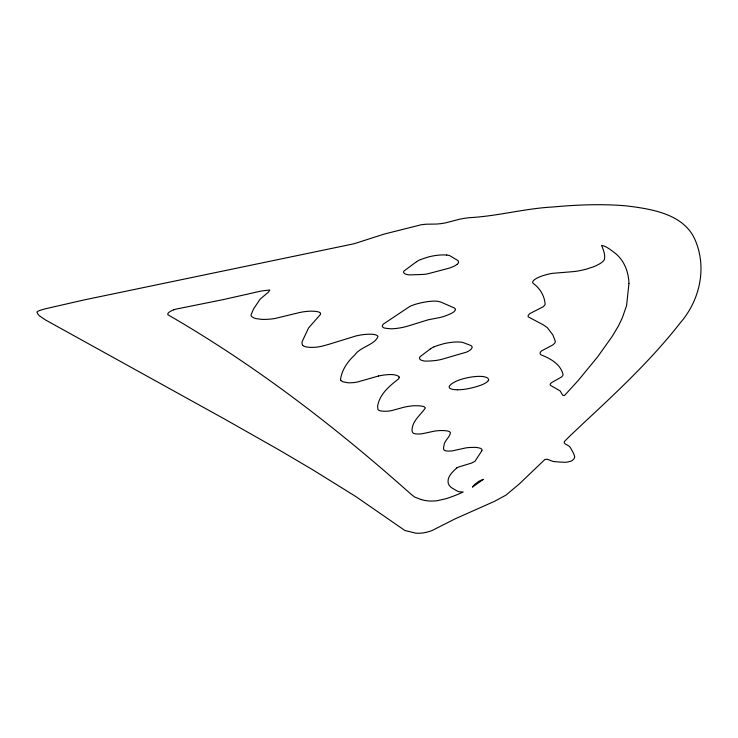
<?xml version="1.0" encoding="UTF-8"?>
<svg xmlns="http://www.w3.org/2000/svg" width="738" height="738" viewBox="0 0 738 738"><rect width="100%" height="100%" fill="white"/><g stroke="black" fill="none" stroke-linecap="round" stroke-linejoin="round"><path stroke-width="1.11" d="M481.849 450.77L475.051 461.213A22.325 6.005 -11.4 0 1 473.639 461.997L473.141 462.265A23.33 6.273 -11.4 0 1 471.351 463.132L459.35 466.776A5 1.347 -11.4 0 0 456.868 467.855M488.288 380.679L487.329 381.712A33.468 9.004 -11.4 0 1 485.669 382.893L483.741 383.972A27.168 7.306 -11.4 0 1 481.194 385.088L476.388 386.675A61.189 16.457 -11.4 0 1 472.32 387.764L467.348 388.852A28.791 7.74 -11.4 0 1 463.759 389.387L460.171 389.71A34.492 9.28 -11.4 0 1 457.385 389.784M456.942 467.855C452.597 471.73 446.767 476.923 448.28 483.408A158.19 42.546 -11.4 0 0 449.174 485.263L451.167 487.486L456.923 490.899A46.531 12.509 -11.4 0 0 459.617 491.831L463.16 491.969L459.931 493.491A138.163 37.158 -11.4 0 1 455.65 495.281L449.562 497.55A66.983 18.016 -11.4 0 1 445.567 498.823L436.961 500.761A20.599 5.535 -11.4 0 1 434.082 501.019L431.278 501.065A40.618 10.922 -11.4 0 1 427.911 500.899L424.562 500.41A84.741 22.786 -11.4 0 1 421.177 499.552M456.923 264.453L457.763 263.724A27.537 7.408 -11.4 0 0 458.658 262.221L457.947 260.56L449.737 255.662A21.679 5.83 -11.4 0 0 446.665 255.044M430.245 348.973L420.337 356.491A26.633 7.159 -11.4 0 0 419.396 358.041L420.116 359.517A43.062 11.577 -11.4 0 0 421.269 360.19L423.695 360.9A23.561 6.338 -11.4 0 0 425.881 361.113L430.734 360.965A62.573 16.826 -11.4 0 0 434.608 360.605L436.121 360.43A13.413 3.607 -11.4 0 0 442.108 359.221L466.656 352.072A22.029 5.922 -11.4 0 0 469.027 350.818A9.52 2.565 -11.4 0 0 469.7 350.375L470.401 349.803A35.138 9.446 -11.4 0 0 471.647 348.557L472.182 347.081A25.609 6.882 -11.4 0 0 471.379 345.901L471.213 345.762A18.911 5.083 -11.4 0 0 470.558 345.375L462.938 342.487A12.555 3.376 -11.4 0 0 461.822 342.248L459.599 342.035A26.799 7.205 -11.4 0 0 455.798 341.98L453.316 342.155A28.561 7.684 -11.4 0 0 450.411 342.478L447.246 342.986A27.924 7.509 -11.4 0 0 443.75 343.714L438.713 345.181A62.444 16.79 -11.4 0 0 435.346 346.38L434.11 346.851M416.536 261.704L403.898 271.104A20.968 5.636 -11.4 0 0 403.649 272.377A9.797 2.638 -11.4 0 0 403.704 272.571L403.944 272.912A34.455 9.262 -11.4 0 0 404.701 273.623L405.43 274.047A22.251 5.987 -11.4 0 0 407.394 274.628L409.073 274.85A9.059 2.435 -11.4 0 0 410.328 274.887L423.4 274.416A9.262 2.491 -11.4 0 0 427.689 273.78L428.031 273.715A16.577 4.456 -11.4 0 0 429.212 273.438L449.645 268.023A29.677 7.98 -11.4 0 0 453.012 266.676L453.704 266.372A9.336 2.509 -11.4 0 0 454.525 265.975L455.364 265.495A23.561 6.338 -11.4 0 0 456.923 264.453M173.836 309.803L172.397 310.375A20.23 5.443 -11.4 0 0 170.386 311.362L169.168 312.165A22.629 6.088 -11.4 0 0 168.19 313.17L167.932 313.567A22.61 6.079 -11.4 0 0 167.784 314.683C255.108 365.052 335.467 426.896 410.725 493.943L414.562 497.006L421.177 499.552M420.439 259.628L422.662 258.835A77.924 20.959 -11.4 0 1 426.361 257.617L428.381 256.99A6.679 1.799 -11.4 0 1 429.405 256.704L430.512 256.446A21.586 5.803 -11.4 0 1 434.092 255.763A12.897 3.469 -11.4 0 1 434.922 255.625A24.935 6.707 -11.4 0 1 438.224 255.191L439.267 255.08A7.574 2.039 -11.4 0 1 440.152 255.016L440.854 254.988A42.223 11.356 -11.4 0 1 443.981 254.933L445.586 254.961A8.201 2.205 -11.4 0 1 446.407 255.007L446.665 255.044M378.594 375.974L358.031 381.85A11.015 2.961 -11.4 0 1 353.474 382.635L350.365 382.791A35.507 9.548 -11.4 0 1 347.773 382.745L343.281 381.869A63.763 17.149 -11.4 0 1 341.666 381.066L341.307 380.854A12.076 3.247 -11.4 0 1 340.984 380.596L340.836 380.402M457.385 389.784L454.119 389.609A34.492 9.28 -11.4 0 1 452.173 389.258L450.263 388.529A34.492 9.28 -11.4 0 1 449.451 387.819L449.156 386.813A30.138 8.109 -11.4 0 1 449.636 385.725L451.342 384.101A60.664 16.31 -11.4 0 1 453.372 382.718L456.481 381.076A28.026 7.537 -11.4 0 1 459.34 379.969L462.265 379.028A33.505 9.013 -11.4 0 1 465.752 378.114L469.488 377.339A33.505 9.013 -11.4 0 1 473.067 376.795L476.637 376.445A33.505 9.013 -11.4 0 1 479.774 376.362L482.624 376.5A31.651 8.515 -11.4 0 1 484.811 376.878L486.729 377.533A54.142 14.557 -11.4 0 1 487.966 378.317L488.731 379.627A28.579 7.684 -11.4 0 1 488.288 380.679M319.711 312.442L318.392 311.916A51.402 13.819 -11.4 0 0 315.846 311.371L310.799 311.141A42.029 11.301 -11.4 0 0 307.266 311.353L303.438 311.814A21.872 5.886 -11.4 0 0 298.143 312.875L275.08 318.475A24.991 6.716 -11.4 0 1 270.495 319.102L265.459 319.397A52.573 14.142 -11.4 0 1 261.916 319.379L256.04 318.622A66.521 17.887 -11.4 0 1 253.872 317.903L251.676 316.574A36.706 9.871 -11.4 0 1 251.04 314.905L253.494 309.074L260.071 299.213L268.604 291.944L269.813 289.997L261.326 291.012L223.263 299.6L175.432 309.231A22.039 5.922 -11.4 0 0 173.836 309.803M302.691 345.43L302.054 343.899A148.034 39.806 -11.4 0 1 302.183 341.565L308.502 328.05L320.532 314.323A21.568 5.803 -11.4 0 0 319.674 312.451M399.184 377.256L399.212 377.358A35.064 9.428 -11.4 0 0 398.658 376.288L396.223 375.236A62.444 16.79 -11.4 0 0 393.889 374.784L392.93 374.636A6.974 1.873 -11.4 0 0 392.201 374.572L391.029 374.544A22.186 5.969 -11.4 0 0 388.087 374.646A12.961 3.487 -11.4 0 0 387.588 374.683A24.271 6.531 -11.4 0 0 384.129 375.024L382.847 375.208A29.419 7.906 -11.4 0 0 378.594 375.974M416.629 261.704A15.553 4.179 -11.4 0 1 420.346 259.619M430.365 348.963A17.029 4.585 -11.4 0 1 433.962 346.842M481.794 450.78A15.443 4.151 -11.4 0 0 481.665 449.147L481.434 448.981A35.95 9.668 -11.4 0 0 480.272 448.243L477.292 447.551A43.044 11.577 -11.4 0 0 474.866 447.348L469.119 447.523A33.736 9.068 -11.4 0 0 465.936 447.892L452.2 450.9L448.436 451.112A17.481 4.705 -11.4 0 1 446.665 450.992L446.149 450.918A5.683 1.531 -11.4 0 1 445.577 450.807L444.866 450.531A19.188 5.157 -11.4 0 1 443.907 449.839L443.538 448.538A107.075 28.791 -11.4 0 1 443.566 447.855L443.686 446.914A96.623 25.987 -11.4 0 1 443.879 446.01C444.036 440.669 450.014 437.33 450.438 432.671A27.407 7.371 -11.4 0 0 449.405 431.656L448.003 431.13A28.644 7.703 -11.4 0 0 446.204 430.771L442.975 430.558A42.204 11.347 -11.4 0 0 439.885 430.595L438.898 430.641A15.064 4.05 -11.4 0 0 434.507 431.112L422.902 433.603A10.249 2.758 -11.4 0 1 419.249 433.999L417.874 433.999A21.586 5.803 -11.4 0 1 415.992 433.879L415.199 433.778A19.769 5.314 -11.4 0 1 413.363 433.307L412.311 431.933A137.554 36.992 -11.4 0 1 412.025 429.959C412.376 420.706 420.863 414.673 425.365 408.013A20.378 5.48 -11.4 0 0 425.208 407.754L424.977 407.477A21.586 5.803 -11.4 0 0 423.907 406.656L423.428 406.463A6.956 1.873 -11.4 0 0 422.865 406.324L421.905 406.158A62.527 16.817 -11.4 0 0 419.23 405.817L414.387 405.725A28.634 7.703 -11.4 0 0 411.49 405.965L408.317 406.389A28.625 7.703 -11.4 0 0 404.295 407.155L391.804 410.549A8.847 2.38 -11.4 0 1 387.063 411.223L385.411 411.25A30.064 8.081 -11.4 0 1 382.994 411.186L381.481 411.048A21.605 5.812 -11.4 0 1 379.24 410.485L378.013 409.701L377.635 407.062A188.384 50.654 -11.4 0 1 377.662 405.909C379.673 394.166 389.424 385.946 398.372 379.101A14.188 3.819 -11.4 0 0 399.184 377.358M340.79 380.411A27.693 7.445 -11.4 0 1 340.624 378.991C341.685 371.242 346.03 364.166 351.233 358.483A333.641 89.722 -11.4 0 1 355.033 354.674C360.356 346.86 375.172 344.72 378.004 336.353A24.898 6.697 -11.4 0 0 377.284 335.587L376.648 335.246A31.264 8.404 -11.4 0 0 375.052 334.701L373.788 334.462A31.264 8.404 -11.4 0 0 371.389 334.231L369.683 334.203A31.264 8.404 -11.4 0 0 366.685 334.305L365.356 334.406A24.289 6.531 -11.4 0 0 361.786 334.831L360.476 335.043A29.723 7.989 -11.4 0 0 356.186 335.901L329.213 344.203A139.833 37.601 -11.4 0 1 326.205 345.052L322.192 346.131A9.437 2.537 -11.4 0 1 320.67 346.482L319.148 346.768A16.273 4.373 -11.4 0 1 315.375 347.275L311.823 347.404A41.734 11.227 -11.4 0 1 309.093 347.303L306.316 346.934A33.062 8.893 -11.4 0 1 304.517 346.39L304.084 346.205A33.062 8.893 -11.4 0 1 302.598 345.421M574.653 456.804L574.478 457.689A49.068 13.192 -11.4 0 1 573.703 459.137L572.347 460.438A13.385 3.598 -11.4 0 1 571.055 461.158L566.636 462.209A13.413 3.607 -11.4 0 1 563.943 462.246L559.256 462.006A149.713 40.258 -11.4 0 1 556.821 461.85L553.131 461.462L547.255 459.248L544.939 459.423L519.045 484.174L505.899 495.161L494.598 501.296L455.143 518.842L432.154 530.484A18.035 4.852 -11.4 0 1 428.843 531.618L427.772 531.923A17.758 4.779 -11.4 0 1 425.125 532.559L422.671 532.965A18.072 4.862 -11.4 0 1 420.365 533.187L419.304 533.242A18.865 5.074 -11.4 0 1 415.725 533.168L404.867 530.474L355.163 496.12L312.432 469.599L279.923 450.429L224.979 419.276L45.488 319.951L39.52 315.901A50.931 13.699 -11.4 0 1 38.911 315.31L38.496 314.822A151.308 40.691 -11.4 0 1 37.896 314.01L36.9 312.109L38.164 311.122A7.961 2.14 -11.4 0 1 39.538 310.56L41.291 309.978A30.848 8.293 -11.4 0 1 45.562 308.742L83.809 299.997L354.102 243.752L382.588 234.583A68.311 18.367 -11.4 0 1 386.066 233.605L421.232 224.758A26.134 7.029 -11.4 0 1 425.743 224.26A10.295 2.768 -11.4 0 1 426.804 224.195L436.01 224.057A20.369 5.48 -11.4 0 0 441.684 223.522A20.341 5.47 -11.4 0 0 445.604 222.867L459.202 219.324A30.876 8.303 -11.4 0 1 463.538 218.466L464.792 218.263A25.35 6.817 -11.4 0 1 470.318 217.618C498.122 216.049 525.281 208.402 553.177 206.972C577.337 204.74 601.701 203.789 625.907 205.828C651.036 208.9 683.683 213.633 695.095 239.841C707.188 267.912 699.864 300.283 680.187 322.958C651.396 359.84 617.005 391.915 582.863 423.723C576.747 429.719 570.206 435.346 564.367 441.601C563.721 442.791 564.967 443.815 565.889 444.341C567.863 445.346 570.022 446.305 570.871 448.538C572.301 451.186 574.155 453.778 574.653 456.804M628.942 283.558L626.571 305.652L622.291 317.921L618.343 326.122L612.06 336.611L597.549 356.961L578.195 380.513L564.432 395.577L562.642 395.199L560.16 390.937L550.53 385.384A9.28 2.5 -11.4 0 1 550.124 384.922L550.354 383.898A17.14 4.612 -11.4 0 1 551.821 382.478L561.194 377.192A27.629 7.426 -11.4 0 0 562.642 375.67L562.716 375.577A22.325 6.005 -11.4 0 0 562.919 373.926C560.188 363.982 550.345 358.493 541.378 354.987A21.697 5.83 -11.4 0 1 540.142 353.742A9.197 2.472 -11.4 0 1 540.087 353.511L540.087 353.419A31.31 8.422 -11.4 0 1 540.345 352.386L540.557 351.998A23.653 6.356 -11.4 0 1 541.517 350.91L552.55 345.107A34.179 9.188 -11.4 0 0 554.201 343.696L554.469 343.419A13.607 3.662 -11.4 0 0 554.736 343.078A26.605 7.159 -11.4 0 0 555.216 341.011L552.827 334.849L547.245 327.598L543.389 324.886L528.085 316.796L528.242 315.375A33.478 9.004 -11.4 0 0 528.408 315.126L529.792 313.659A6.319 1.697 -11.4 0 1 530.521 313.235L543.039 306.851A26.531 7.131 -11.4 0 0 544.081 305.818L544.349 305.504A32.573 8.764 -11.4 0 0 545.161 304.333C544.607 295.975 539.967 288.161 533.094 283.3A18.598 5 -11.4 0 1 532.771 281.768A9.649 2.592 -11.4 0 1 532.827 281.538L532.882 281.436A31.254 8.404 -11.4 0 1 533.703 280.366L534.469 279.684A31.254 8.404 -11.4 0 1 536.185 278.549L537.061 278.06A23.994 6.448 -11.4 0 1 539.589 276.888L540.41 276.556A8.118 2.186 -11.4 0 1 541.185 276.27L541.489 276.16A35.71 9.603 -11.4 0 1 544.506 275.182L548.399 274.139A28.966 7.786 -11.4 0 1 552.328 273.346L572.393 271.704A23.736 6.384 -11.4 0 0 577.872 271.021L582.208 270.145A52.416 14.096 -11.4 0 0 586.489 269.084L593.186 266.916A52.601 14.142 -11.4 0 0 596.064 265.698L600.123 263.567A46.835 12.592 -11.4 0 0 601.977 262.258L603.103 261.28A34.179 9.188 -11.4 0 0 604.487 259.232C605.354 254.407 603.324 249.776 601.599 245.403C606.47 246.086 611.737 250.717 616.027 253.909C624.56 261.215 628.702 272.525 628.942 283.558M455.383 309.48L455.346 309.766A24.28 6.531 -11.4 0 1 454.765 310.882A12.952 3.487 -11.4 0 1 454.626 311.049A22.186 5.969 -11.4 0 1 453.446 312.156L452.745 312.644A6.974 1.873 -11.4 0 1 452.117 312.995L451.093 313.493A62.462 16.799 -11.4 0 1 448.261 314.794L443.824 316.454A24.981 6.716 -11.4 0 1 439.627 317.58L428.298 319.775L407.228 326.288A29.935 8.053 -11.4 0 1 402.136 327.506L400.171 327.884A24.289 6.531 -11.4 0 1 396.555 328.401A12.943 3.478 -11.4 0 1 396.011 328.465A22.186 5.969 -11.4 0 1 392.837 328.733L391.527 328.779A6.697 1.799 -11.4 0 1 390.697 328.761L389.12 328.631A77.859 20.941 -11.4 0 1 386.325 328.327L384.922 328.124A6.697 1.799 -11.4 0 1 384.35 327.986L383.871 327.801A21.716 5.839 -11.4 0 1 382.293 326.15L382.413 325.43A36.762 9.889 -11.4 0 1 383.705 323.853L409.064 306.943A9.105 2.445 -11.4 0 1 410.014 306.381L411.444 305.716A16.679 4.483 -11.4 0 1 415.282 304.342L417.736 303.65A43.016 11.568 -11.4 0 1 420.992 302.82L426.988 301.704A35.71 9.603 -11.4 0 1 430.189 301.353L432.431 301.169A9.17 2.463 -11.4 0 1 433.63 301.122L434.018 301.113A21.937 5.895 -11.4 0 1 437.588 301.279L440.937 302.082L454.543 308.097A27.407 7.371 -11.4 0 1 455.364 309.397L455.383 309.48M472.597 486.969L483.298 479.386L481.084 480.254A35.608 9.576 -11.4 0 0 478.999 481.241L474.995 484.211A151.604 40.765 -11.4 0 0 473.575 485.742L472.597 486.969"/></g></svg>
